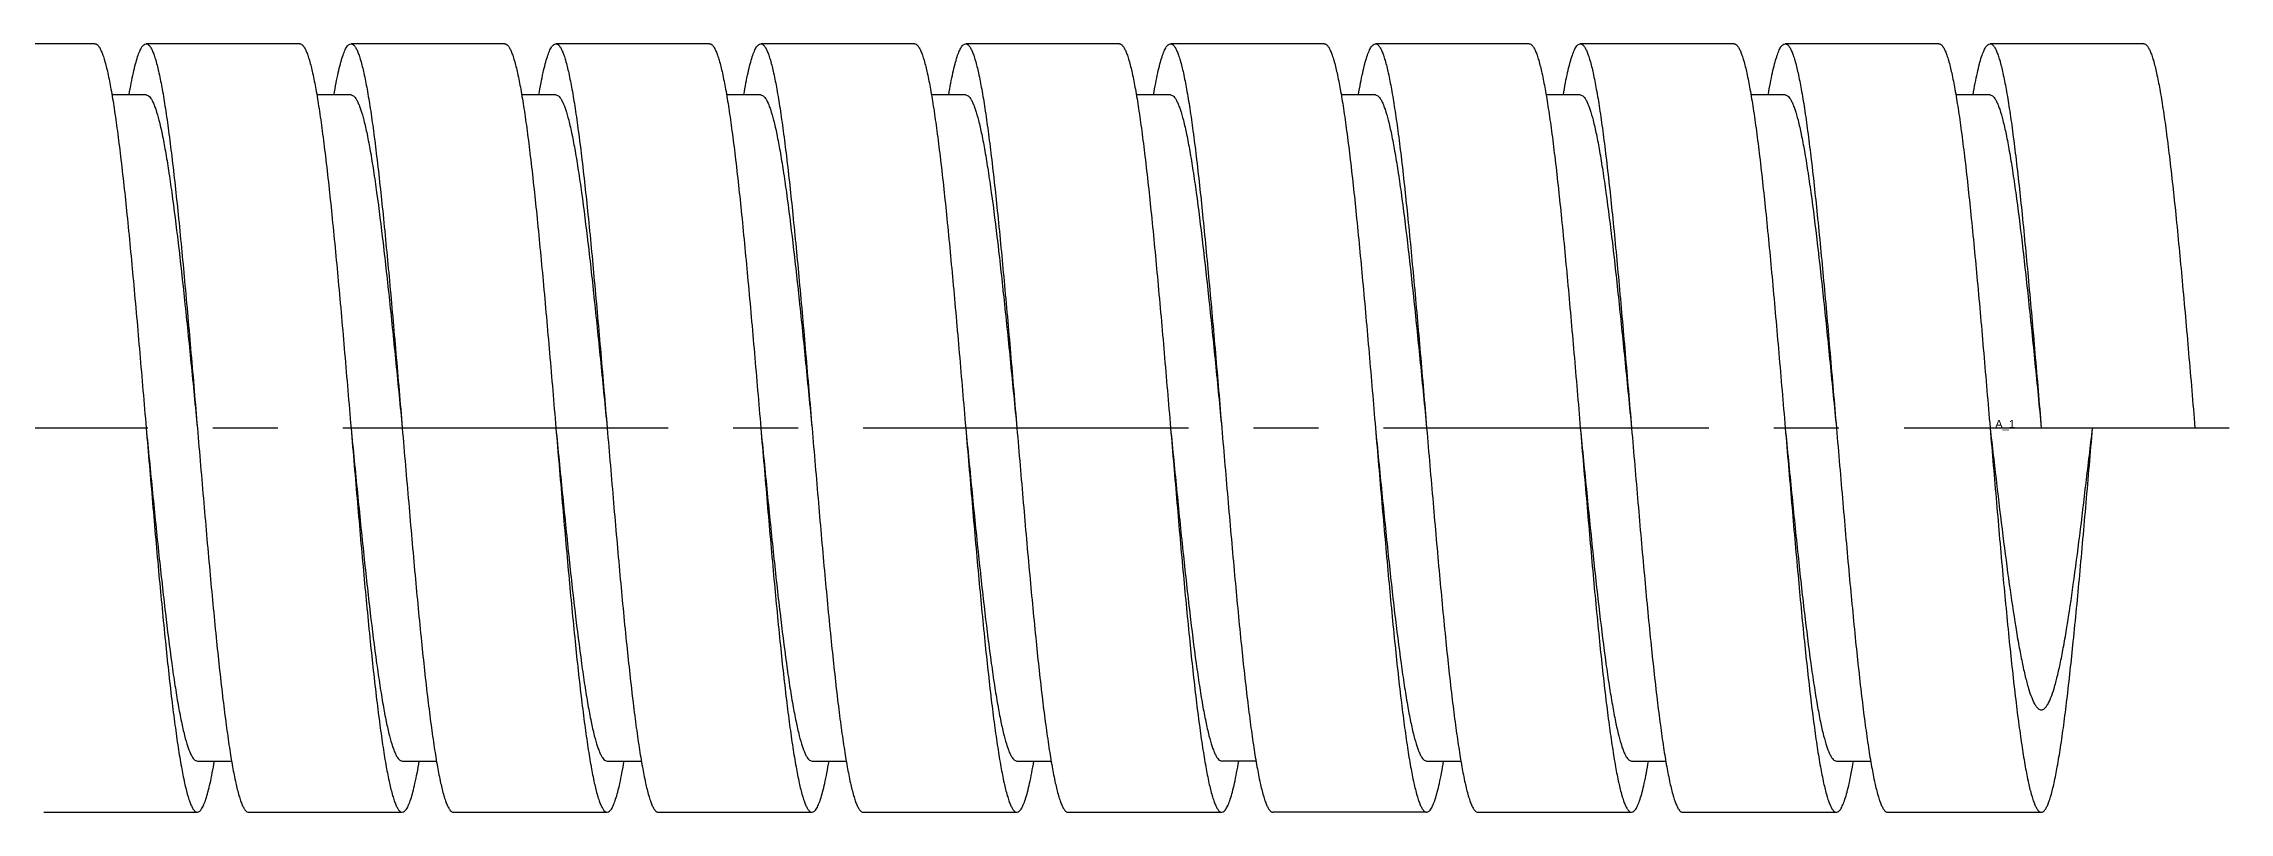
# Model space of a CAD drawing. Header units: millimetres. Extents: x 601 to 1195, y -13 to 407.
# Drawn here: x 1086.32 to 1128.99, y 189.28 to 204.28 of the extents above; entities that cross this region are included whole.
import ezdxf

# ---------------------------------------------------------------- set-up
doc = ezdxf.new("R2010")
doc.units = ezdxf.units.MM
doc.header["$LTSCALE"] = 0.1
doc.linetypes.add('CENTERX2', pattern=[101.6, 63.5, -12.7, 12.7, -12.7])
doc.layers.add('02___PRT_ALL_AXES', color=7, linetype='Continuous')
doc.layers.add('CENTER', color=1, linetype='CENTERX2')
doc.styles.get("Standard").update_dxf_attribs({"font": 'arial.ttf'})

msp = doc.modelspace()

# ---------------------------------------------------------------- linework, layer by layer
at = {"color": 7, "linetype": 'Continuous'}
for p, q in [((1087.319, 204.278), (1084.319, 204.278)), ((1091.319, 204.278), (1088.319, 204.278)), ((1095.319, 204.278), (1092.319, 204.278)), ((1099.319, 204.278), (1096.319, 204.278)), ((1103.319, 204.278), (1100.319, 204.278)), ((1107.319, 204.278), (1104.319, 204.278)), ((1111.319, 204.278), (1108.319, 204.278)), ((1115.319, 204.278), (1112.319, 204.278)), ((1119.319, 204.278), (1116.319, 204.278)), ((1123.319, 204.278), (1120.319, 204.278)), ((1127.319, 204.278), (1124.319, 204.278)), ((1088.319, 203.278), (1087.65, 203.278)), ((1092.319, 203.278), (1091.651, 203.278)), ((1096.319, 203.278), (1095.651, 203.278)), ((1100.319, 203.278), (1099.651, 203.278)), ((1104.319, 203.278), (1103.651, 203.278)), ((1108.319, 203.278), (1107.65, 203.278)), ((1112.319, 203.278), (1111.651, 203.278)), ((1116.319, 203.278), (1115.651, 203.278)), ((1120.319, 203.278), (1119.651, 203.278)), ((1124.319, 203.278), (1123.651, 203.278)), ((1128.319, 196.778), (1124.319, 196.778)), ((1089.319, 190.278), (1089.988, 190.278)), ((1093.319, 190.278), (1093.987, 190.278)), ((1097.319, 190.278), (1097.987, 190.278)), ((1101.319, 190.278), (1101.988, 190.278)), ((1105.319, 190.278), (1105.988, 190.278)), ((1109.988, 190.278), (1109.319, 190.278)), ((1113.319, 190.278), (1113.987, 190.278)), ((1117.319, 190.278), (1117.987, 190.278)), ((1121.319, 190.278), (1121.988, 190.278)), ((1086.319, 189.278), (1089.319, 189.278)), ((1090.319, 189.278), (1093.319, 189.278)), ((1094.319, 189.278), (1097.319, 189.278)), ((1098.319, 189.278), (1101.319, 189.278)), ((1102.319, 189.278), (1105.319, 189.278)), ((1106.319, 189.278), (1109.319, 189.278)), ((1113.319, 189.278), (1110.319, 189.278)), ((1114.319, 189.278), (1117.319, 189.278)), ((1118.319, 189.278), (1121.319, 189.278)), ((1122.319, 189.278), (1125.319, 189.278))]:
    msp.add_line(p, q, dxfattribs=at)
for points, knots in [([(1087.319, 204.278), (1087.33, 204.278), (1087.355, 204.27), (1087.386, 204.24), (1087.417, 204.193), (1087.447, 204.129), (1087.478, 204.048), (1087.522, 203.907), (1087.576, 203.686), (1087.637, 203.372), (1087.699, 202.995), (1087.76, 202.558), (1087.847, 201.868), (1087.952, 200.892), (1088.074, 199.612), (1088.197, 198.223), (1088.278, 197.266), (1088.319, 196.778)], [0, 0, 0, 0, 0.004271, 0.009698, 0.016899, 0.026126, 0.037481, 0.051007, 0.084582, 0.126702, 0.177056, 0.2352, 0.300611, 0.450725, 0.621752, 0.807199, 1, 1, 1, 1]), ([(1087.987, 203.281), (1088, 203.358), (1088.026, 203.501), (1088.067, 203.702), (1088.108, 203.874), (1088.148, 204.015), (1088.19, 204.128), (1088.233, 204.218), (1088.284, 204.278), (1088.319, 204.278)], [0, 0, 0, 0, 0.217114, 0.408105, 0.572361, 0.709443, 0.819355, 0.902668, 1, 1, 1, 1]), ([(1088.319, 204.278), (1088.33, 204.278), (1088.355, 204.27), (1088.386, 204.24), (1088.417, 204.193), (1088.447, 204.129), (1088.478, 204.048), (1088.522, 203.907), (1088.576, 203.686), (1088.637, 203.372), (1088.699, 202.995), (1088.76, 202.558), (1088.847, 201.868), (1088.952, 200.892), (1089.074, 199.612), (1089.197, 198.223), (1089.278, 197.266), (1089.319, 196.778)], [0, 0, 0, 0, 0.004271, 0.009701, 0.016901, 0.026124, 0.037481, 0.05101, 0.08458, 0.126705, 0.177054, 0.235202, 0.300611, 0.450725, 0.621753, 0.807199, 1, 1, 1, 1]), ([(1091.319, 204.278), (1091.33, 204.278), (1091.355, 204.27), (1091.386, 204.24), (1091.417, 204.193), (1091.447, 204.129), (1091.478, 204.048), (1091.522, 203.907), (1091.576, 203.686), (1091.637, 203.372), (1091.699, 202.995), (1091.76, 202.558), (1091.847, 201.868), (1091.952, 200.892), (1092.074, 199.612), (1092.197, 198.223), (1092.278, 197.266), (1092.319, 196.778)], [0, 0, 0, 0, 0.004271, 0.009701, 0.016901, 0.026124, 0.037481, 0.05101, 0.08458, 0.126705, 0.177054, 0.235202, 0.300611, 0.450725, 0.621753, 0.807199, 1, 1, 1, 1]), ([(1091.988, 203.284), (1092.001, 203.36), (1092.026, 203.504), (1092.067, 203.704), (1092.108, 203.875), (1092.149, 204.016), (1092.19, 204.129), (1092.233, 204.218), (1092.284, 204.278), (1092.319, 204.278)], [0, 0, 0, 0, 0.217107, 0.408089, 0.572294, 0.709386, 0.819292, 0.902588, 1, 1, 1, 1]), ([(1092.319, 204.278), (1092.33, 204.278), (1092.355, 204.27), (1092.386, 204.24), (1092.417, 204.193), (1092.447, 204.129), (1092.478, 204.048), (1092.522, 203.907), (1092.576, 203.686), (1092.637, 203.372), (1092.699, 202.995), (1092.76, 202.558), (1092.847, 201.868), (1092.952, 200.892), (1093.074, 199.612), (1093.197, 198.223), (1093.278, 197.266), (1093.319, 196.778)], [0, 0, 0, 0, 0.004271, 0.0097, 0.016898, 0.026125, 0.037482, 0.051008, 0.084581, 0.126702, 0.177056, 0.235199, 0.300612, 0.450726, 0.621753, 0.807199, 1, 1, 1, 1]), ([(1095.319, 204.278), (1095.33, 204.278), (1095.355, 204.27), (1095.386, 204.24), (1095.417, 204.193), (1095.447, 204.129), (1095.478, 204.048), (1095.522, 203.907), (1095.576, 203.686), (1095.637, 203.372), (1095.699, 202.995), (1095.76, 202.558), (1095.847, 201.868), (1095.952, 200.892), (1096.074, 199.612), (1096.197, 198.223), (1096.278, 197.266), (1096.319, 196.778)], [0, 0, 0, 0, 0.004271, 0.0097, 0.016898, 0.026125, 0.037482, 0.051008, 0.084581, 0.126702, 0.177056, 0.235199, 0.300612, 0.450726, 0.621753, 0.807199, 1, 1, 1, 1]), ([(1095.988, 203.285), (1096.001, 203.361), (1096.027, 203.505), (1096.067, 203.705), (1096.108, 203.876), (1096.149, 204.016), (1096.19, 204.129), (1096.233, 204.218), (1096.284, 204.278), (1096.319, 204.278)], [0, 0, 0, 0, 0.217105, 0.408055, 0.572283, 0.709363, 0.819251, 0.902579, 1, 1, 1, 1]), ([(1096.319, 204.278), (1096.33, 204.278), (1096.355, 204.27), (1096.386, 204.24), (1096.417, 204.193), (1096.447, 204.129), (1096.478, 204.048), (1096.522, 203.907), (1096.576, 203.686), (1096.637, 203.372), (1096.699, 202.995), (1096.76, 202.558), (1096.847, 201.868), (1096.952, 200.892), (1097.074, 199.612), (1097.197, 198.223), (1097.278, 197.266), (1097.319, 196.778)], [0, 0, 0, 0, 0.00427, 0.009699, 0.016901, 0.026125, 0.03748, 0.051008, 0.084581, 0.126704, 0.177055, 0.235201, 0.30061, 0.450725, 0.621752, 0.807199, 1, 1, 1, 1]), ([(1099.319, 204.278), (1099.33, 204.278), (1099.355, 204.27), (1099.386, 204.24), (1099.417, 204.193), (1099.447, 204.129), (1099.478, 204.048), (1099.522, 203.907), (1099.576, 203.686), (1099.637, 203.372), (1099.699, 202.995), (1099.76, 202.558), (1099.847, 201.868), (1099.952, 200.892), (1100.074, 199.612), (1100.197, 198.223), (1100.278, 197.266), (1100.319, 196.778)], [0, 0, 0, 0, 0.00427, 0.009699, 0.016901, 0.026125, 0.03748, 0.051008, 0.084581, 0.126704, 0.177055, 0.235201, 0.30061, 0.450725, 0.621752, 0.807199, 1, 1, 1, 1]), ([(1099.988, 203.284), (1100.001, 203.36), (1100.026, 203.504), (1100.067, 203.704), (1100.108, 203.875), (1100.149, 204.016), (1100.19, 204.129), (1100.233, 204.218), (1100.284, 204.278), (1100.319, 204.278)], [0, 0, 0, 0, 0.217092, 0.408078, 0.572295, 0.709371, 0.819288, 0.902588, 1, 1, 1, 1]), ([(1100.319, 204.278), (1100.33, 204.278), (1100.355, 204.27), (1100.386, 204.24), (1100.417, 204.193), (1100.447, 204.129), (1100.478, 204.048), (1100.522, 203.907), (1100.576, 203.686), (1100.637, 203.372), (1100.699, 202.995), (1100.76, 202.558), (1100.847, 201.868), (1100.952, 200.892), (1101.074, 199.612), (1101.197, 198.223), (1101.278, 197.266), (1101.319, 196.778)], [0, 0, 0, 0, 0.004271, 0.009701, 0.016899, 0.026124, 0.037482, 0.05101, 0.08458, 0.126704, 0.177055, 0.235201, 0.300611, 0.450726, 0.621753, 0.807199, 1, 1, 1, 1]), ([(1103.319, 204.278), (1103.33, 204.278), (1103.355, 204.27), (1103.386, 204.24), (1103.417, 204.193), (1103.447, 204.129), (1103.478, 204.048), (1103.522, 203.907), (1103.576, 203.686), (1103.637, 203.372), (1103.699, 202.995), (1103.76, 202.558), (1103.847, 201.868), (1103.952, 200.892), (1104.074, 199.612), (1104.197, 198.223), (1104.278, 197.266), (1104.319, 196.778)], [0, 0, 0, 0, 0.004271, 0.009701, 0.016899, 0.026124, 0.037482, 0.05101, 0.08458, 0.126704, 0.177055, 0.235201, 0.300611, 0.450726, 0.621753, 0.807199, 1, 1, 1, 1]), ([(1103.987, 203.28), (1104, 203.357), (1104.026, 203.501), (1104.067, 203.702), (1104.108, 203.874), (1104.148, 204.015), (1104.19, 204.128), (1104.233, 204.218), (1104.284, 204.278), (1104.319, 204.278)], [0, 0, 0, 0, 0.217143, 0.40813, 0.572368, 0.709484, 0.819376, 0.90268, 1, 1, 1, 1]), ([(1104.319, 204.278), (1104.33, 204.278), (1104.355, 204.27), (1104.386, 204.24), (1104.417, 204.193), (1104.447, 204.129), (1104.478, 204.048), (1104.522, 203.907), (1104.576, 203.686), (1104.637, 203.372), (1104.699, 202.995), (1104.76, 202.558), (1104.847, 201.868), (1104.952, 200.892), (1105.074, 199.612), (1105.197, 198.223), (1105.278, 197.266), (1105.319, 196.778)], [0, 0, 0, 0, 0.004271, 0.009698, 0.016899, 0.026126, 0.037481, 0.051007, 0.084582, 0.126702, 0.177056, 0.2352, 0.300611, 0.450725, 0.621752, 0.807199, 1, 1, 1, 1]), ([(1107.319, 204.278), (1107.33, 204.278), (1107.355, 204.27), (1107.386, 204.24), (1107.417, 204.193), (1107.447, 204.129), (1107.478, 204.048), (1107.522, 203.907), (1107.576, 203.686), (1107.637, 203.372), (1107.699, 202.995), (1107.76, 202.558), (1107.847, 201.868), (1107.952, 200.892), (1108.074, 199.612), (1108.197, 198.223), (1108.278, 197.266), (1108.319, 196.778)], [0, 0, 0, 0, 0.004271, 0.009698, 0.016899, 0.026126, 0.037481, 0.051007, 0.084582, 0.126702, 0.177056, 0.2352, 0.300611, 0.450725, 0.621752, 0.807199, 1, 1, 1, 1]), ([(1107.987, 203.281), (1108, 203.358), (1108.026, 203.501), (1108.067, 203.702), (1108.108, 203.874), (1108.148, 204.015), (1108.19, 204.128), (1108.233, 204.218), (1108.284, 204.278), (1108.319, 204.278)], [0, 0, 0, 0, 0.217114, 0.408105, 0.572361, 0.709443, 0.819355, 0.902668, 1, 1, 1, 1]), ([(1108.319, 204.278), (1108.33, 204.278), (1108.355, 204.27), (1108.386, 204.24), (1108.417, 204.193), (1108.447, 204.129), (1108.478, 204.048), (1108.522, 203.907), (1108.576, 203.686), (1108.637, 203.372), (1108.699, 202.995), (1108.76, 202.558), (1108.847, 201.868), (1108.952, 200.892), (1109.074, 199.612), (1109.197, 198.223), (1109.278, 197.266), (1109.319, 196.778)], [0, 0, 0, 0, 0.004271, 0.009701, 0.016901, 0.026124, 0.037481, 0.05101, 0.08458, 0.126705, 0.177054, 0.235202, 0.300611, 0.450725, 0.621753, 0.807199, 1, 1, 1, 1]), ([(1111.319, 204.278), (1111.33, 204.278), (1111.355, 204.27), (1111.386, 204.24), (1111.417, 204.193), (1111.447, 204.129), (1111.478, 204.048), (1111.522, 203.907), (1111.576, 203.686), (1111.637, 203.372), (1111.699, 202.995), (1111.76, 202.558), (1111.847, 201.868), (1111.952, 200.892), (1112.074, 199.612), (1112.197, 198.223), (1112.278, 197.266), (1112.319, 196.778)], [0, 0, 0, 0, 0.004271, 0.009701, 0.016901, 0.026124, 0.037481, 0.05101, 0.08458, 0.126705, 0.177054, 0.235202, 0.300611, 0.450725, 0.621753, 0.807199, 1, 1, 1, 1]), ([(1111.988, 203.284), (1112.001, 203.36), (1112.026, 203.504), (1112.067, 203.704), (1112.108, 203.875), (1112.149, 204.016), (1112.19, 204.129), (1112.233, 204.218), (1112.284, 204.278), (1112.319, 204.278)], [0, 0, 0, 0, 0.217107, 0.408089, 0.572294, 0.709386, 0.819292, 0.902588, 1, 1, 1, 1]), ([(1112.319, 204.278), (1112.33, 204.278), (1112.355, 204.27), (1112.386, 204.24), (1112.417, 204.193), (1112.447, 204.129), (1112.478, 204.048), (1112.522, 203.907), (1112.576, 203.686), (1112.637, 203.372), (1112.699, 202.995), (1112.76, 202.558), (1112.847, 201.868), (1112.952, 200.892), (1113.074, 199.612), (1113.197, 198.223), (1113.278, 197.266), (1113.319, 196.778)], [0, 0, 0, 0, 0.004271, 0.0097, 0.016898, 0.026125, 0.037482, 0.051008, 0.084581, 0.126702, 0.177056, 0.235199, 0.300612, 0.450726, 0.621753, 0.807199, 1, 1, 1, 1]), ([(1115.319, 204.278), (1115.33, 204.278), (1115.355, 204.27), (1115.386, 204.24), (1115.417, 204.193), (1115.447, 204.129), (1115.478, 204.048), (1115.522, 203.907), (1115.576, 203.686), (1115.637, 203.372), (1115.699, 202.995), (1115.76, 202.558), (1115.847, 201.868), (1115.952, 200.892), (1116.074, 199.612), (1116.197, 198.223), (1116.278, 197.266), (1116.319, 196.778)], [0, 0, 0, 0, 0.004271, 0.0097, 0.016898, 0.026125, 0.037482, 0.051008, 0.084581, 0.126702, 0.177056, 0.235199, 0.300612, 0.450726, 0.621753, 0.807199, 1, 1, 1, 1]), ([(1115.988, 203.285), (1116.001, 203.361), (1116.027, 203.505), (1116.067, 203.705), (1116.108, 203.876), (1116.149, 204.016), (1116.19, 204.129), (1116.233, 204.218), (1116.284, 204.278), (1116.319, 204.278)], [0, 0, 0, 0, 0.217106, 0.408055, 0.572283, 0.709363, 0.819251, 0.902579, 1, 1, 1, 1]), ([(1116.319, 204.278), (1116.33, 204.278), (1116.355, 204.27), (1116.386, 204.24), (1116.417, 204.193), (1116.447, 204.129), (1116.478, 204.048), (1116.522, 203.907), (1116.576, 203.686), (1116.637, 203.372), (1116.699, 202.995), (1116.76, 202.558), (1116.847, 201.868), (1116.952, 200.892), (1117.074, 199.612), (1117.197, 198.223), (1117.278, 197.266), (1117.319, 196.778)], [0, 0, 0, 0, 0.00427, 0.009699, 0.016901, 0.026125, 0.03748, 0.051008, 0.084581, 0.126704, 0.177055, 0.235201, 0.30061, 0.450725, 0.621752, 0.807199, 1, 1, 1, 1]), ([(1119.319, 204.278), (1119.33, 204.278), (1119.355, 204.27), (1119.386, 204.24), (1119.417, 204.193), (1119.447, 204.129), (1119.478, 204.048), (1119.522, 203.907), (1119.576, 203.686), (1119.637, 203.372), (1119.699, 202.995), (1119.76, 202.558), (1119.847, 201.868), (1119.952, 200.892), (1120.074, 199.612), (1120.197, 198.223), (1120.278, 197.266), (1120.319, 196.778)], [0, 0, 0, 0, 0.00427, 0.009699, 0.016901, 0.026125, 0.03748, 0.051008, 0.084581, 0.126704, 0.177055, 0.235201, 0.30061, 0.450725, 0.621752, 0.807199, 1, 1, 1, 1]), ([(1119.988, 203.284), (1120.001, 203.36), (1120.026, 203.504), (1120.067, 203.704), (1120.108, 203.875), (1120.149, 204.016), (1120.19, 204.129), (1120.233, 204.218), (1120.284, 204.278), (1120.319, 204.278)], [0, 0, 0, 0, 0.217092, 0.408078, 0.572295, 0.709371, 0.819288, 0.902588, 1, 1, 1, 1]), ([(1120.319, 204.278), (1120.33, 204.278), (1120.355, 204.27), (1120.386, 204.24), (1120.417, 204.193), (1120.447, 204.129), (1120.478, 204.048), (1120.522, 203.907), (1120.576, 203.686), (1120.637, 203.372), (1120.699, 202.995), (1120.76, 202.558), (1120.847, 201.868), (1120.952, 200.892), (1121.074, 199.612), (1121.197, 198.223), (1121.278, 197.266), (1121.319, 196.778)], [0, 0, 0, 0, 0.004271, 0.009701, 0.016899, 0.026124, 0.037482, 0.05101, 0.08458, 0.126704, 0.177055, 0.235201, 0.300611, 0.450726, 0.621753, 0.807199, 1, 1, 1, 1]), ([(1123.319, 204.278), (1123.33, 204.278), (1123.355, 204.27), (1123.386, 204.24), (1123.417, 204.193), (1123.447, 204.129), (1123.478, 204.048), (1123.522, 203.907), (1123.576, 203.686), (1123.637, 203.372), (1123.699, 202.995), (1123.76, 202.558), (1123.847, 201.868), (1123.952, 200.892), (1124.074, 199.612), (1124.197, 198.223), (1124.278, 197.266), (1124.319, 196.778)], [0, 0, 0, 0, 0.004271, 0.009701, 0.016899, 0.026124, 0.037482, 0.05101, 0.08458, 0.126704, 0.177055, 0.235201, 0.300611, 0.450726, 0.621753, 0.807199, 1, 1, 1, 1]), ([(1123.987, 203.28), (1124, 203.357), (1124.026, 203.501), (1124.067, 203.702), (1124.108, 203.874), (1124.148, 204.015), (1124.19, 204.128), (1124.233, 204.218), (1124.284, 204.278), (1124.319, 204.278)], [0, 0, 0, 0, 0.217143, 0.40813, 0.572368, 0.709484, 0.819376, 0.90268, 1, 1, 1, 1]), ([(1124.319, 204.278), (1124.33, 204.278), (1124.355, 204.27), (1124.386, 204.24), (1124.417, 204.193), (1124.447, 204.129), (1124.478, 204.048), (1124.522, 203.907), (1124.576, 203.686), (1124.637, 203.372), (1124.699, 202.995), (1124.76, 202.558), (1124.847, 201.868), (1124.952, 200.892), (1125.074, 199.612), (1125.197, 198.223), (1125.278, 197.266), (1125.319, 196.778)], [0, 0, 0, 0, 0.004271, 0.009698, 0.016899, 0.026126, 0.037481, 0.051007, 0.084582, 0.126702, 0.177056, 0.2352, 0.300612, 0.450725, 0.621754, 0.807195, 1, 1, 1, 1]), ([(1127.319, 204.278), (1127.33, 204.278), (1127.355, 204.27), (1127.386, 204.24), (1127.417, 204.193), (1127.447, 204.129), (1127.478, 204.048), (1127.522, 203.907), (1127.576, 203.686), (1127.637, 203.372), (1127.699, 202.995), (1127.76, 202.558), (1127.847, 201.868), (1127.952, 200.892), (1128.074, 199.612), (1128.197, 198.223), (1128.278, 197.266), (1128.319, 196.778)], [0, 0, 0, 0, 0.004271, 0.009698, 0.016899, 0.026126, 0.037481, 0.051007, 0.084582, 0.126702, 0.177056, 0.2352, 0.300612, 0.450725, 0.621754, 0.807195, 1, 1, 1, 1]), ([(1088.319, 203.278), (1088.33, 203.278), (1088.354, 203.271), (1088.385, 203.245), (1088.416, 203.205), (1088.447, 203.15), (1088.478, 203.079), (1088.522, 202.957), (1088.576, 202.766), (1088.637, 202.493), (1088.699, 202.166), (1088.76, 201.787), (1088.847, 201.19), (1088.952, 200.344), (1089.074, 199.234), (1089.197, 198.03), (1089.278, 197.201), (1089.319, 196.778)], [0, 0, 0, 0, 0.004859, 0.010754, 0.018295, 0.027777, 0.039327, 0.052998, 0.08675, 0.128951, 0.1793, 0.23738, 0.302671, 0.452419, 0.622952, 0.807819, 1, 1, 1, 1]), ([(1092.319, 203.278), (1092.33, 203.278), (1092.354, 203.271), (1092.385, 203.245), (1092.416, 203.205), (1092.447, 203.15), (1092.478, 203.079), (1092.522, 202.957), (1092.576, 202.766), (1092.637, 202.493), (1092.699, 202.166), (1092.76, 201.787), (1092.847, 201.19), (1092.952, 200.344), (1093.074, 199.234), (1093.197, 198.03), (1093.278, 197.201), (1093.319, 196.778)], [0, 0, 0, 0, 0.004859, 0.010753, 0.018295, 0.027777, 0.039327, 0.052997, 0.086751, 0.12895, 0.1793, 0.237379, 0.302672, 0.45242, 0.622952, 0.807819, 1, 1, 1, 1]), ([(1096.319, 203.278), (1096.33, 203.278), (1096.354, 203.271), (1096.385, 203.245), (1096.416, 203.205), (1096.447, 203.15), (1096.478, 203.079), (1096.522, 202.957), (1096.576, 202.766), (1096.637, 202.493), (1096.699, 202.166), (1096.76, 201.787), (1096.847, 201.19), (1096.952, 200.344), (1097.074, 199.234), (1097.197, 198.03), (1097.278, 197.201), (1097.319, 196.778)], [0, 0, 0, 0, 0.004859, 0.010752, 0.018295, 0.027778, 0.039327, 0.052996, 0.086751, 0.128949, 0.179301, 0.237378, 0.302672, 0.45242, 0.622952, 0.807819, 1, 1, 1, 1]), ([(1100.319, 203.278), (1100.33, 203.278), (1100.354, 203.271), (1100.385, 203.245), (1100.416, 203.205), (1100.447, 203.15), (1100.478, 203.079), (1100.522, 202.957), (1100.576, 202.766), (1100.637, 202.493), (1100.699, 202.166), (1100.76, 201.787), (1100.847, 201.19), (1100.952, 200.344), (1101.074, 199.234), (1101.197, 198.03), (1101.278, 197.201), (1101.319, 196.778)], [0, 0, 0, 0, 0.004859, 0.010752, 0.018295, 0.027778, 0.039326, 0.052996, 0.086752, 0.128949, 0.179301, 0.237378, 0.302672, 0.45242, 0.622952, 0.807819, 1, 1, 1, 1]), ([(1104.319, 203.278), (1104.33, 203.278), (1104.354, 203.271), (1104.385, 203.245), (1104.416, 203.205), (1104.447, 203.15), (1104.478, 203.079), (1104.522, 202.957), (1104.576, 202.766), (1104.637, 202.493), (1104.699, 202.166), (1104.76, 201.787), (1104.847, 201.19), (1104.952, 200.344), (1105.074, 199.234), (1105.197, 198.03), (1105.278, 197.201), (1105.319, 196.778)], [0, 0, 0, 0, 0.004859, 0.010752, 0.018296, 0.027778, 0.039326, 0.052995, 0.086752, 0.128948, 0.179301, 0.237378, 0.302672, 0.45242, 0.622952, 0.807819, 1, 1, 1, 1]), ([(1108.319, 203.278), (1108.33, 203.278), (1108.354, 203.271), (1108.386, 203.245), (1108.416, 203.205), (1108.447, 203.15), (1108.478, 203.079), (1108.522, 202.957), (1108.576, 202.766), (1108.637, 202.493), (1108.699, 202.166), (1108.76, 201.787), (1108.847, 201.19), (1108.952, 200.344), (1109.074, 199.234), (1109.197, 198.03), (1109.278, 197.201), (1109.319, 196.778)], [0, 0, 0, 0, 0.004859, 0.010752, 0.018297, 0.027779, 0.039326, 0.052995, 0.086752, 0.128949, 0.179301, 0.237378, 0.302672, 0.45242, 0.622952, 0.807819, 1, 1, 1, 1]), ([(1112.319, 203.278), (1112.33, 203.278), (1112.354, 203.271), (1112.385, 203.245), (1112.416, 203.205), (1112.447, 203.15), (1112.478, 203.079), (1112.522, 202.957), (1112.576, 202.766), (1112.637, 202.493), (1112.699, 202.166), (1112.76, 201.787), (1112.847, 201.19), (1112.952, 200.344), (1113.074, 199.234), (1113.197, 198.03), (1113.278, 197.201), (1113.319, 196.778)], [0, 0, 0, 0, 0.004858, 0.010752, 0.018297, 0.027779, 0.039325, 0.052996, 0.086752, 0.128949, 0.179301, 0.237379, 0.302672, 0.45242, 0.622952, 0.807819, 1, 1, 1, 1]), ([(1116.319, 203.278), (1116.33, 203.278), (1116.354, 203.271), (1116.385, 203.245), (1116.416, 203.205), (1116.447, 203.15), (1116.478, 203.079), (1116.522, 202.957), (1116.576, 202.766), (1116.637, 202.493), (1116.699, 202.166), (1116.76, 201.787), (1116.847, 201.19), (1116.952, 200.344), (1117.074, 199.234), (1117.197, 198.03), (1117.278, 197.201), (1117.319, 196.778)], [0, 0, 0, 0, 0.004858, 0.010752, 0.018298, 0.027779, 0.039325, 0.052997, 0.086752, 0.12895, 0.179301, 0.237379, 0.302672, 0.452419, 0.622951, 0.807819, 1, 1, 1, 1]), ([(1120.319, 203.278), (1120.33, 203.278), (1120.354, 203.271), (1120.385, 203.245), (1120.416, 203.205), (1120.447, 203.15), (1120.478, 203.079), (1120.522, 202.957), (1120.576, 202.766), (1120.637, 202.493), (1120.699, 202.166), (1120.76, 201.787), (1120.847, 201.19), (1120.952, 200.344), (1121.074, 199.234), (1121.197, 198.03), (1121.278, 197.201), (1121.319, 196.778)], [0, 0, 0, 0, 0.004858, 0.010753, 0.018298, 0.027778, 0.039324, 0.052997, 0.086751, 0.128951, 0.1793, 0.23738, 0.302671, 0.452419, 0.622951, 0.807819, 1, 1, 1, 1]), ([(1124.319, 203.278), (1124.33, 203.278), (1124.354, 203.271), (1124.385, 203.245), (1124.416, 203.205), (1124.447, 203.15), (1124.478, 203.079), (1124.522, 202.957), (1124.576, 202.766), (1124.637, 202.493), (1124.699, 202.166), (1124.76, 201.787), (1124.847, 201.19), (1124.952, 200.344), (1125.074, 199.234), (1125.197, 198.03), (1125.278, 197.201), (1125.319, 196.778)], [0, 0, 0, 0, 0.004858, 0.010754, 0.018299, 0.027778, 0.039325, 0.052998, 0.086751, 0.128951, 0.1793, 0.237381, 0.302671, 0.452418, 0.622952, 0.807817, 1, 1, 1, 1]), ([(1088.319, 196.778), (1088.361, 196.355), (1088.442, 195.526), (1088.564, 194.322), (1088.686, 193.212), (1088.792, 192.367), (1088.878, 191.769), (1088.94, 191.39), (1089.001, 191.063), (1089.062, 190.791), (1089.116, 190.6), (1089.16, 190.477), (1089.191, 190.407), (1089.222, 190.351), (1089.253, 190.311), (1089.285, 190.285), (1089.308, 190.278), (1089.319, 190.278)], [0, 0, 0, 0, 0.192181, 0.377048, 0.54758, 0.697328, 0.762622, 0.820699, 0.871051, 0.913248, 0.947004, 0.960674, 0.972222, 0.981705, 0.989248, 0.995141, 1, 1, 1, 1]), ([(1088.319, 196.778), (1088.361, 196.29), (1088.442, 195.334), (1088.564, 193.944), (1088.686, 192.664), (1088.791, 191.688), (1088.878, 190.999), (1088.94, 190.562), (1089.001, 190.184), (1089.062, 189.87), (1089.116, 189.65), (1089.16, 189.508), (1089.191, 189.427), (1089.222, 189.363), (1089.252, 189.317), (1089.284, 189.286), (1089.308, 189.278), (1089.319, 189.278)], [0, 0, 0, 0, 0.192801, 0.378248, 0.549275, 0.699389, 0.7648, 0.822944, 0.873298, 0.915418, 0.948993, 0.962519, 0.973874, 0.983101, 0.990302, 0.995729, 1, 1, 1, 1]), ([(1089.319, 196.778), (1089.361, 196.29), (1089.442, 195.334), (1089.564, 193.944), (1089.686, 192.664), (1089.791, 191.688), (1089.878, 190.999), (1089.94, 190.562), (1090.001, 190.184), (1090.062, 189.87), (1090.116, 189.65), (1090.16, 189.508), (1090.191, 189.427), (1090.222, 189.363), (1090.252, 189.317), (1090.284, 189.286), (1090.308, 189.278), (1090.319, 189.278)], [0, 0, 0, 0, 0.192801, 0.378247, 0.549274, 0.699389, 0.764799, 0.822945, 0.873296, 0.91542, 0.94899, 0.962518, 0.973876, 0.983101, 0.990299, 0.995729, 1, 1, 1, 1]), ([(1092.319, 196.778), (1092.361, 196.355), (1092.442, 195.526), (1092.564, 194.322), (1092.686, 193.212), (1092.792, 192.367), (1092.878, 191.769), (1092.94, 191.39), (1093.001, 191.063), (1093.062, 190.791), (1093.116, 190.6), (1093.16, 190.477), (1093.191, 190.407), (1093.222, 190.351), (1093.253, 190.311), (1093.285, 190.285), (1093.308, 190.278), (1093.319, 190.278)], [0, 0, 0, 0, 0.192181, 0.377048, 0.54758, 0.697328, 0.762622, 0.820699, 0.871051, 0.913249, 0.947004, 0.960673, 0.972222, 0.981705, 0.989248, 0.995141, 1, 1, 1, 1]), ([(1092.319, 196.778), (1092.361, 196.29), (1092.442, 195.334), (1092.564, 193.944), (1092.686, 192.664), (1092.791, 191.688), (1092.878, 190.999), (1092.94, 190.562), (1093.001, 190.184), (1093.062, 189.87), (1093.116, 189.65), (1093.16, 189.508), (1093.191, 189.427), (1093.222, 189.363), (1093.252, 189.317), (1093.284, 189.286), (1093.308, 189.278), (1093.319, 189.278)], [0, 0, 0, 0, 0.192801, 0.378247, 0.549274, 0.699389, 0.764799, 0.822945, 0.873296, 0.91542, 0.94899, 0.962518, 0.973876, 0.983101, 0.990299, 0.995729, 1, 1, 1, 1]), ([(1093.319, 196.778), (1093.361, 196.29), (1093.442, 195.334), (1093.564, 193.944), (1093.686, 192.664), (1093.791, 191.688), (1093.878, 190.999), (1093.94, 190.562), (1094.001, 190.184), (1094.062, 189.87), (1094.116, 189.65), (1094.16, 189.508), (1094.191, 189.427), (1094.222, 189.363), (1094.252, 189.317), (1094.284, 189.286), (1094.308, 189.278), (1094.319, 189.278)], [0, 0, 0, 0, 0.192801, 0.378248, 0.549275, 0.69939, 0.764799, 0.822945, 0.873296, 0.915419, 0.948992, 0.96252, 0.973875, 0.983099, 0.990301, 0.99573, 1, 1, 1, 1]), ([(1096.319, 196.778), (1096.361, 196.355), (1096.442, 195.526), (1096.564, 194.322), (1096.686, 193.212), (1096.792, 192.367), (1096.878, 191.769), (1096.94, 191.39), (1097.001, 191.063), (1097.062, 190.791), (1097.116, 190.6), (1097.16, 190.477), (1097.191, 190.407), (1097.222, 190.351), (1097.253, 190.311), (1097.285, 190.285), (1097.308, 190.278), (1097.319, 190.278)], [0, 0, 0, 0, 0.192181, 0.377048, 0.54758, 0.697328, 0.762621, 0.8207, 0.87105, 0.913249, 0.947003, 0.960673, 0.972223, 0.981705, 0.989247, 0.995141, 1, 1, 1, 1]), ([(1096.319, 196.778), (1096.361, 196.29), (1096.442, 195.334), (1096.564, 193.944), (1096.686, 192.664), (1096.791, 191.688), (1096.878, 190.999), (1096.94, 190.562), (1097.001, 190.184), (1097.062, 189.87), (1097.116, 189.65), (1097.16, 189.508), (1097.191, 189.427), (1097.222, 189.363), (1097.252, 189.317), (1097.284, 189.286), (1097.308, 189.278), (1097.319, 189.278)], [0, 0, 0, 0, 0.192801, 0.378248, 0.549275, 0.69939, 0.764799, 0.822945, 0.873296, 0.915419, 0.948992, 0.96252, 0.973875, 0.983099, 0.990301, 0.99573, 1, 1, 1, 1]), ([(1097.319, 196.778), (1097.361, 196.29), (1097.442, 195.334), (1097.564, 193.944), (1097.686, 192.664), (1097.791, 191.688), (1097.878, 190.999), (1097.94, 190.562), (1098.001, 190.184), (1098.062, 189.87), (1098.116, 189.65), (1098.16, 189.508), (1098.191, 189.427), (1098.222, 189.363), (1098.252, 189.317), (1098.284, 189.286), (1098.308, 189.278), (1098.319, 189.278)], [0, 0, 0, 0, 0.192801, 0.378247, 0.549274, 0.699388, 0.764801, 0.822944, 0.873298, 0.915419, 0.948992, 0.962518, 0.973875, 0.983102, 0.9903, 0.995729, 1, 1, 1, 1]), ([(1100.319, 196.778), (1100.361, 196.355), (1100.442, 195.526), (1100.564, 194.322), (1100.686, 193.212), (1100.792, 192.367), (1100.878, 191.769), (1100.94, 191.39), (1101.001, 191.063), (1101.062, 190.791), (1101.116, 190.6), (1101.16, 190.477), (1101.191, 190.407), (1101.222, 190.351), (1101.253, 190.311), (1101.285, 190.285), (1101.308, 190.278), (1101.319, 190.278)], [0, 0, 0, 0, 0.192181, 0.377048, 0.547581, 0.697329, 0.76262, 0.8207, 0.871049, 0.91325, 0.947002, 0.960673, 0.972223, 0.981705, 0.989246, 0.995141, 1, 1, 1, 1]), ([(1100.319, 196.778), (1100.361, 196.29), (1100.442, 195.334), (1100.564, 193.944), (1100.686, 192.664), (1100.791, 191.688), (1100.878, 190.999), (1100.94, 190.562), (1101.001, 190.184), (1101.062, 189.87), (1101.116, 189.65), (1101.16, 189.508), (1101.191, 189.427), (1101.222, 189.363), (1101.252, 189.317), (1101.284, 189.286), (1101.308, 189.278), (1101.319, 189.278)], [0, 0, 0, 0, 0.192801, 0.378247, 0.549274, 0.699388, 0.764801, 0.822944, 0.873298, 0.915419, 0.948992, 0.962518, 0.973875, 0.983102, 0.9903, 0.995729, 1, 1, 1, 1]), ([(1101.319, 196.778), (1101.361, 196.29), (1101.442, 195.334), (1101.564, 193.944), (1101.686, 192.664), (1101.791, 191.688), (1101.878, 190.999), (1101.94, 190.562), (1102.001, 190.184), (1102.062, 189.87), (1102.116, 189.65), (1102.16, 189.508), (1102.191, 189.427), (1102.222, 189.363), (1102.252, 189.317), (1102.284, 189.286), (1102.308, 189.278), (1102.319, 189.278)], [0, 0, 0, 0, 0.192801, 0.378247, 0.549275, 0.699389, 0.764798, 0.822946, 0.873295, 0.91542, 0.94899, 0.962519, 0.973876, 0.983099, 0.990299, 0.995729, 1, 1, 1, 1]), ([(1104.319, 196.778), (1104.361, 196.355), (1104.442, 195.526), (1104.564, 194.322), (1104.686, 193.212), (1104.792, 192.367), (1104.878, 191.769), (1104.94, 191.39), (1105.001, 191.063), (1105.062, 190.791), (1105.116, 190.6), (1105.16, 190.477), (1105.191, 190.407), (1105.222, 190.351), (1105.253, 190.311), (1105.285, 190.285), (1105.308, 190.278), (1105.319, 190.278)], [0, 0, 0, 0, 0.192181, 0.377048, 0.547581, 0.697329, 0.76262, 0.820701, 0.871049, 0.91325, 0.947002, 0.960673, 0.972224, 0.981704, 0.989246, 0.995141, 1, 1, 1, 1]), ([(1104.319, 196.778), (1104.361, 196.29), (1104.442, 195.334), (1104.564, 193.944), (1104.686, 192.664), (1104.791, 191.688), (1104.878, 190.999), (1104.94, 190.562), (1105.001, 190.184), (1105.062, 189.87), (1105.116, 189.65), (1105.16, 189.508), (1105.191, 189.427), (1105.222, 189.363), (1105.252, 189.317), (1105.284, 189.286), (1105.308, 189.278), (1105.319, 189.278)], [0, 0, 0, 0, 0.192801, 0.378247, 0.549275, 0.699389, 0.764798, 0.822946, 0.873295, 0.91542, 0.94899, 0.962519, 0.973876, 0.983099, 0.990299, 0.995729, 1, 1, 1, 1]), ([(1105.319, 196.778), (1105.361, 196.29), (1105.442, 195.334), (1105.564, 193.944), (1105.686, 192.664), (1105.791, 191.688), (1105.878, 190.999), (1105.94, 190.562), (1106.001, 190.184), (1106.062, 189.87), (1106.116, 189.65), (1106.16, 189.508), (1106.191, 189.427), (1106.222, 189.363), (1106.252, 189.317), (1106.284, 189.286), (1106.308, 189.278), (1106.319, 189.278)], [0, 0, 0, 0, 0.192801, 0.378248, 0.549275, 0.699389, 0.7648, 0.822944, 0.873298, 0.915418, 0.948993, 0.962519, 0.973874, 0.983101, 0.990302, 0.995729, 1, 1, 1, 1]), ([(1108.319, 196.778), (1108.361, 196.355), (1108.442, 195.526), (1108.564, 194.322), (1108.686, 193.212), (1108.792, 192.367), (1108.878, 191.769), (1108.94, 191.39), (1109.001, 191.063), (1109.062, 190.791), (1109.116, 190.6), (1109.16, 190.477), (1109.191, 190.407), (1109.222, 190.351), (1109.253, 190.311), (1109.285, 190.285), (1109.308, 190.278), (1109.319, 190.278)], [0, 0, 0, 0, 0.192181, 0.377049, 0.547582, 0.69733, 0.76262, 0.820702, 0.87105, 0.913252, 0.947002, 0.960675, 0.972225, 0.981706, 0.98925, 0.995145, 1, 1, 1, 1]), ([(1108.319, 196.778), (1108.361, 196.29), (1108.442, 195.334), (1108.564, 193.944), (1108.686, 192.664), (1108.791, 191.688), (1108.878, 190.999), (1108.94, 190.562), (1109.001, 190.184), (1109.062, 189.87), (1109.116, 189.65), (1109.16, 189.508), (1109.191, 189.427), (1109.222, 189.363), (1109.252, 189.317), (1109.284, 189.286), (1109.308, 189.278), (1109.319, 189.278)], [0, 0, 0, 0, 0.192801, 0.378248, 0.549275, 0.699389, 0.7648, 0.822944, 0.873298, 0.915418, 0.948993, 0.962519, 0.973874, 0.983101, 0.990302, 0.995729, 1, 1, 1, 1]), ([(1109.319, 196.778), (1109.361, 196.29), (1109.442, 195.334), (1109.564, 193.944), (1109.686, 192.664), (1109.791, 191.688), (1109.878, 190.999), (1109.94, 190.562), (1110.001, 190.184), (1110.062, 189.87), (1110.116, 189.65), (1110.16, 189.508), (1110.191, 189.427), (1110.222, 189.363), (1110.252, 189.317), (1110.284, 189.286), (1110.308, 189.278), (1110.319, 189.278)], [0, 0, 0, 0, 0.192801, 0.378247, 0.549275, 0.699389, 0.7648, 0.822946, 0.873297, 0.915421, 0.948991, 0.962519, 0.973878, 0.983103, 0.990302, 0.995732, 1, 1, 1, 1]), ([(1112.319, 196.778), (1112.361, 196.355), (1112.442, 195.526), (1112.564, 194.322), (1112.686, 193.212), (1112.792, 192.367), (1112.878, 191.769), (1112.94, 191.39), (1113.001, 191.063), (1113.062, 190.791), (1113.116, 190.6), (1113.16, 190.477), (1113.191, 190.407), (1113.222, 190.351), (1113.253, 190.311), (1113.285, 190.285), (1113.308, 190.278), (1113.319, 190.278)], [0, 0, 0, 0, 0.192181, 0.377049, 0.547581, 0.69733, 0.762619, 0.820701, 0.871048, 0.91325, 0.947001, 0.960674, 0.972224, 0.981702, 0.989245, 0.995141, 1, 1, 1, 1]), ([(1112.319, 196.778), (1112.361, 196.29), (1112.442, 195.334), (1112.564, 193.944), (1112.686, 192.664), (1112.791, 191.688), (1112.878, 190.999), (1112.94, 190.562), (1113.001, 190.184), (1113.062, 189.87), (1113.116, 189.65), (1113.16, 189.508), (1113.191, 189.427), (1113.222, 189.363), (1113.252, 189.317), (1113.284, 189.286), (1113.308, 189.278), (1113.319, 189.278)], [0, 0, 0, 0, 0.192801, 0.378247, 0.549275, 0.699389, 0.7648, 0.822946, 0.873297, 0.915421, 0.948991, 0.962519, 0.973878, 0.983103, 0.990302, 0.995732, 1, 1, 1, 1]), ([(1113.319, 196.778), (1113.361, 196.29), (1113.442, 195.334), (1113.564, 193.944), (1113.686, 192.664), (1113.791, 191.688), (1113.878, 190.999), (1113.94, 190.562), (1114.001, 190.184), (1114.062, 189.87), (1114.116, 189.65), (1114.16, 189.508), (1114.191, 189.427), (1114.222, 189.363), (1114.252, 189.317), (1114.284, 189.286), (1114.308, 189.278), (1114.319, 189.278)], [0, 0, 0, 0, 0.192801, 0.378248, 0.549275, 0.69939, 0.764799, 0.822945, 0.873296, 0.915419, 0.948992, 0.96252, 0.973875, 0.983099, 0.990301, 0.99573, 1, 1, 1, 1]), ([(1116.319, 196.778), (1116.361, 196.355), (1116.442, 195.526), (1116.564, 194.322), (1116.686, 193.212), (1116.792, 192.367), (1116.878, 191.769), (1116.94, 191.39), (1117.001, 191.063), (1117.062, 190.791), (1117.116, 190.6), (1117.16, 190.477), (1117.191, 190.407), (1117.222, 190.351), (1117.253, 190.311), (1117.285, 190.285), (1117.308, 190.278), (1117.319, 190.278)], [0, 0, 0, 0, 0.192181, 0.377049, 0.547581, 0.69733, 0.762619, 0.820701, 0.871048, 0.91325, 0.947001, 0.960675, 0.972223, 0.981702, 0.989245, 0.995141, 1, 1, 1, 1]), ([(1116.319, 196.778), (1116.361, 196.29), (1116.442, 195.334), (1116.564, 193.944), (1116.686, 192.664), (1116.791, 191.688), (1116.878, 190.999), (1116.94, 190.562), (1117.001, 190.184), (1117.062, 189.87), (1117.116, 189.65), (1117.16, 189.508), (1117.191, 189.427), (1117.222, 189.363), (1117.252, 189.317), (1117.284, 189.286), (1117.308, 189.278), (1117.319, 189.278)], [0, 0, 0, 0, 0.192801, 0.378248, 0.549275, 0.69939, 0.764799, 0.822945, 0.873296, 0.915419, 0.948992, 0.96252, 0.973875, 0.983099, 0.990301, 0.99573, 1, 1, 1, 1]), ([(1117.319, 196.778), (1117.361, 196.29), (1117.442, 195.334), (1117.564, 193.944), (1117.686, 192.664), (1117.791, 191.688), (1117.878, 190.999), (1117.94, 190.562), (1118.001, 190.184), (1118.062, 189.87), (1118.116, 189.65), (1118.16, 189.508), (1118.191, 189.427), (1118.222, 189.363), (1118.252, 189.317), (1118.284, 189.286), (1118.308, 189.278), (1118.319, 189.278)], [0, 0, 0, 0, 0.192801, 0.378247, 0.549274, 0.699388, 0.764801, 0.822944, 0.873298, 0.915419, 0.948992, 0.962518, 0.973875, 0.983102, 0.9903, 0.995729, 1, 1, 1, 1]), ([(1120.319, 196.778), (1120.361, 196.355), (1120.442, 195.526), (1120.564, 194.322), (1120.686, 193.212), (1120.792, 192.367), (1120.878, 191.769), (1120.94, 191.39), (1121.001, 191.063), (1121.062, 190.791), (1121.116, 190.6), (1121.16, 190.477), (1121.191, 190.407), (1121.222, 190.351), (1121.253, 190.311), (1121.285, 190.285), (1121.308, 190.278), (1121.319, 190.278)], [0, 0, 0, 0, 0.192181, 0.377049, 0.547581, 0.697329, 0.762619, 0.820701, 0.871048, 0.91325, 0.947001, 0.960675, 0.972223, 0.981702, 0.989246, 0.995141, 1, 1, 1, 1]), ([(1120.319, 196.778), (1120.361, 196.29), (1120.442, 195.334), (1120.564, 193.944), (1120.686, 192.664), (1120.791, 191.688), (1120.878, 190.999), (1120.94, 190.562), (1121.001, 190.184), (1121.062, 189.87), (1121.116, 189.65), (1121.16, 189.508), (1121.191, 189.427), (1121.222, 189.363), (1121.252, 189.317), (1121.284, 189.286), (1121.308, 189.278), (1121.319, 189.278)], [0, 0, 0, 0, 0.192801, 0.378247, 0.549274, 0.699388, 0.764801, 0.822944, 0.873298, 0.915419, 0.948992, 0.962518, 0.973875, 0.983102, 0.9903, 0.995729, 1, 1, 1, 1]), ([(1121.319, 196.778), (1121.361, 196.29), (1121.442, 195.334), (1121.564, 193.944), (1121.686, 192.664), (1121.791, 191.688), (1121.878, 190.999), (1121.94, 190.562), (1122.001, 190.184), (1122.062, 189.87), (1122.116, 189.65), (1122.16, 189.508), (1122.191, 189.427), (1122.222, 189.363), (1122.252, 189.317), (1122.284, 189.286), (1122.308, 189.278), (1122.319, 189.278)], [0, 0, 0, 0, 0.192801, 0.378247, 0.549275, 0.699389, 0.764798, 0.822946, 0.873295, 0.91542, 0.94899, 0.962519, 0.973876, 0.983099, 0.990299, 0.995729, 1, 1, 1, 1]), ([(1124.319, 196.778), (1124.361, 196.42), (1124.442, 195.719), (1124.564, 194.7), (1124.686, 193.761), (1124.792, 193.045), (1124.878, 192.54), (1124.94, 192.219), (1125.001, 191.942), (1125.062, 191.711), (1125.123, 191.529), (1125.177, 191.408), (1125.222, 191.34), (1125.253, 191.305), (1125.285, 191.284), (1125.308, 191.278), (1125.319, 191.278)], [0, 0, 0, 0, 0.191262, 0.375275, 0.545079, 0.694295, 0.759418, 0.817411, 0.867771, 0.910102, 0.944145, 0.969867, 0.979734, 0.987787, 0.994344, 1, 1, 1, 1]), ([(1124.319, 196.778), (1124.361, 196.29), (1124.442, 195.334), (1124.564, 193.944), (1124.686, 192.664), (1124.791, 191.688), (1124.878, 190.999), (1124.94, 190.562), (1125.001, 190.184), (1125.062, 189.87), (1125.116, 189.65), (1125.16, 189.508), (1125.191, 189.427), (1125.222, 189.363), (1125.252, 189.317), (1125.284, 189.286), (1125.308, 189.278), (1125.319, 189.278)], [0, 0, 0, 0, 0.192801, 0.378247, 0.549275, 0.699389, 0.764798, 0.822946, 0.873295, 0.91542, 0.94899, 0.962519, 0.973876, 0.983099, 0.990299, 0.995729, 1, 1, 1, 1]), ([(1125.319, 189.278), (1125.33, 189.278), (1125.355, 189.286), (1125.386, 189.317), (1125.417, 189.363), (1125.447, 189.427), (1125.478, 189.508), (1125.522, 189.65), (1125.576, 189.87), (1125.637, 190.184), (1125.699, 190.562), (1125.76, 190.999), (1125.847, 191.688), (1125.952, 192.664), (1126.074, 193.944), (1126.197, 195.334), (1126.278, 196.29), (1126.319, 196.778)], [0, 0, 0, 0, 0.004271, 0.0097, 0.016898, 0.026125, 0.037482, 0.051008, 0.084581, 0.126702, 0.177056, 0.235199, 0.300612, 0.450726, 0.621753, 0.807199, 1, 1, 1, 1]), ([(1125.319, 191.278), (1125.33, 191.278), (1125.353, 191.284), (1125.385, 191.305), (1125.416, 191.34), (1125.461, 191.408), (1125.515, 191.529), (1125.576, 191.711), (1125.637, 191.942), (1125.698, 192.219), (1125.76, 192.54), (1125.847, 193.045), (1125.952, 193.761), (1126.074, 194.7), (1126.196, 195.719), (1126.278, 196.42), (1126.319, 196.778)], [0, 0, 0, 0, 0.005656, 0.012211, 0.020262, 0.030132, 0.055855, 0.089897, 0.132229, 0.182588, 0.240582, 0.305704, 0.45492, 0.624724, 0.808737, 1, 1, 1, 1]), ([(1089.319, 189.278), (1089.354, 189.278), (1089.405, 189.339), (1089.448, 189.428), (1089.49, 189.541), (1089.53, 189.682), (1089.571, 189.854), (1089.612, 190.055), (1089.638, 190.199), (1089.651, 190.276)], [0, 0, 0, 0, 0.09732, 0.180624, 0.290516, 0.427632, 0.59187, 0.782857, 1, 1, 1, 1]), ([(1093.319, 189.278), (1093.354, 189.278), (1093.405, 189.338), (1093.448, 189.428), (1093.49, 189.54), (1093.53, 189.681), (1093.571, 189.852), (1093.612, 190.053), (1093.638, 190.196), (1093.651, 190.273)], [0, 0, 0, 0, 0.097412, 0.180712, 0.290629, 0.427705, 0.591922, 0.782908, 1, 1, 1, 1]), ([(1097.319, 189.278), (1097.354, 189.278), (1097.405, 189.338), (1097.448, 189.428), (1097.49, 189.54), (1097.53, 189.68), (1097.571, 189.852), (1097.612, 190.052), (1097.637, 190.195), (1097.65, 190.271)], [0, 0, 0, 0, 0.097421, 0.180749, 0.290637, 0.427717, 0.591945, 0.782895, 1, 1, 1, 1]), ([(1101.319, 189.278), (1101.354, 189.278), (1101.405, 189.338), (1101.448, 189.428), (1101.49, 189.54), (1101.53, 189.681), (1101.571, 189.852), (1101.612, 190.052), (1101.638, 190.196), (1101.651, 190.272)], [0, 0, 0, 0, 0.097412, 0.180708, 0.290614, 0.427706, 0.591911, 0.782893, 1, 1, 1, 1]), ([(1105.319, 189.278), (1105.354, 189.278), (1105.405, 189.338), (1105.448, 189.428), (1105.49, 189.541), (1105.53, 189.682), (1105.571, 189.854), (1105.612, 190.055), (1105.638, 190.199), (1105.651, 190.275)], [0, 0, 0, 0, 0.097332, 0.180645, 0.290557, 0.427639, 0.591895, 0.782886, 1, 1, 1, 1]), ([(1109.319, 189.278), (1109.354, 189.278), (1109.405, 189.339), (1109.448, 189.428), (1109.49, 189.541), (1109.53, 189.682), (1109.571, 189.854), (1109.612, 190.055), (1109.638, 190.199), (1109.651, 190.276)], [0, 0, 0, 0, 0.09732, 0.180624, 0.290516, 0.427632, 0.59187, 0.782857, 1, 1, 1, 1]), ([(1113.319, 189.278), (1113.354, 189.278), (1113.405, 189.338), (1113.448, 189.428), (1113.49, 189.54), (1113.53, 189.681), (1113.571, 189.852), (1113.612, 190.053), (1113.638, 190.196), (1113.651, 190.273)], [0, 0, 0, 0, 0.097401, 0.180709, 0.290628, 0.427703, 0.59192, 0.782906, 1, 1, 1, 1]), ([(1117.319, 189.278), (1117.354, 189.278), (1117.405, 189.338), (1117.448, 189.428), (1117.49, 189.54), (1117.53, 189.68), (1117.571, 189.852), (1117.612, 190.052), (1117.637, 190.195), (1117.65, 190.271)], [0, 0, 0, 0, 0.097421, 0.180749, 0.290637, 0.427717, 0.591945, 0.782894, 1, 1, 1, 1]), ([(1121.319, 189.278), (1121.354, 189.278), (1121.405, 189.338), (1121.448, 189.428), (1121.49, 189.54), (1121.53, 189.681), (1121.571, 189.852), (1121.612, 190.052), (1121.638, 190.196), (1121.651, 190.272)], [0, 0, 0, 0, 0.097412, 0.180708, 0.290614, 0.427706, 0.591911, 0.782893, 1, 1, 1, 1])]:
    msp.add_open_spline(points, degree=3, knots=knots, dxfattribs=at)
at = {"layer": 'CENTER'}
msp.add_line((1128.989, 196.778), (1033.719, 196.778), dxfattribs=at)

# ---------------------------------------------------------------- texts
at = {"layer": '02___PRT_ALL_AXES', "color": 7, "linetype": 'Continuous', "insert": (1124.419, 196.934), "char_height": 0.1562, "width": 0.375, "attachment_point": 1, "line_spacing_factor": 0.9}
msp.add_mtext('A_1', dxfattribs=at)

doc.saveas('drawing.dxf')
